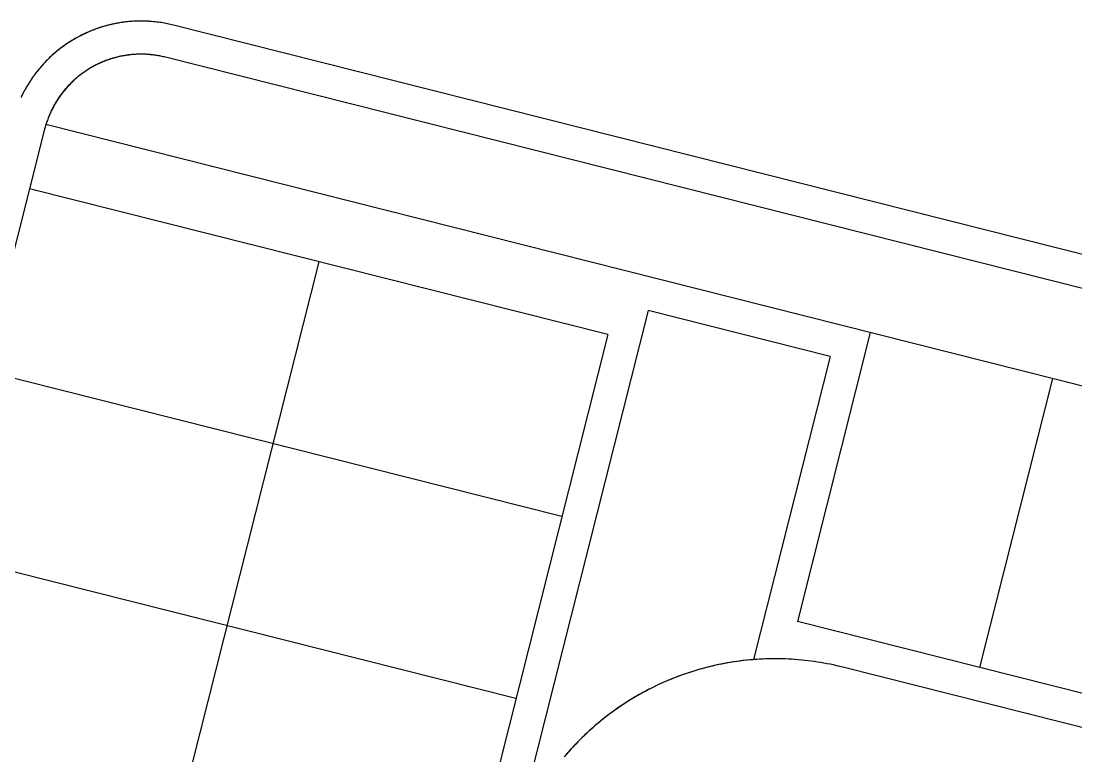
# Model space of a CAD drawing. Header units: metres. Extents: x 680594 to 684853, y 828874 to 830078.
# Drawn here: x 683026.6 to 683122.2, y 829579 to 829645.5 of the extents above; entities that cross this region are included whole.
import ezdxf

# ---------------------------------------------------------------- set-up
doc = ezdxf.new("R2010")
doc.units = ezdxf.units.M
doc.layers.add('PLOT_LINES', color=7, linetype='Continuous')

msp = doc.modelspace()

# ---------------------------------------------------------------- linework, layer by layer
at = {"layer": 'PLOT_LINES'}
for points in [[(683040.436, 829645.175), (683040.3, 829645.208), (683040.164, 829645.24), (683040.028, 829645.27), (683039.891, 829645.299), (683039.754, 829645.326), (683039.617, 829645.352), (683039.479, 829645.375), (683039.341, 829645.398), (683039.203, 829645.418), (683039.065, 829645.437), (683038.926, 829645.455), (683038.788, 829645.47), (683038.649, 829645.485), (683038.51, 829645.497), (683038.371, 829645.508), (683038.231, 829645.517), (683038.092, 829645.525), (683037.952, 829645.531), (683037.813, 829645.536), (683037.673, 829645.539), (683037.534, 829645.54), (683037.394, 829645.539), (683037.254, 829645.537), (683037.115, 829645.534), (683036.975, 829645.528), (683036.836, 829645.521), (683036.696, 829645.513), (683036.557, 829645.503), (683036.418, 829645.491), (683036.279, 829645.478), (683036.14, 829645.463), (683036.002, 829645.446), (683035.863, 829645.428), (683035.725, 829645.408), (683035.587, 829645.386), (683035.449, 829645.363), (683035.312, 829645.339), (683035.175, 829645.312), (683035.038, 829645.285), (683034.901, 829645.255), (683034.765, 829645.224), (683034.629, 829645.192), (683034.494, 829645.157), (683034.359, 829645.122), (683034.225, 829645.084), (683034.09, 829645.045), (683033.957, 829645.005), (683033.824, 829644.963), (683033.691, 829644.919), (683033.559, 829644.874), (683033.427, 829644.828), (683033.296, 829644.78), (683033.166, 829644.73), (683033.036, 829644.679), (683032.906, 829644.626), (683032.778, 829644.572), (683032.65, 829644.516), (683032.522, 829644.459), (683032.396, 829644.4), (683032.27, 829644.34), (683032.144, 829644.279), (683032.02, 829644.216), (683031.896, 829644.151), (683031.773, 829644.085), (683031.651, 829644.018), (683031.529, 829643.949), (683031.408, 829643.879), (683031.288, 829643.807), (683031.169, 829643.734), (683031.051, 829643.66), (683030.934, 829643.584), (683030.817, 829643.507), (683030.702, 829643.429), (683030.587, 829643.349), (683030.474, 829643.268), (683030.361, 829643.186), (683030.249, 829643.102), (683030.138, 829643.017), (683030.029, 829642.93), (683029.92, 829642.843), (683029.812, 829642.754), (683029.705, 829642.664), (683029.6, 829642.573), (683029.495, 829642.48), (683029.392, 829642.386), (683029.289, 829642.292), (683029.188, 829642.195), (683029.088, 829642.098), (683028.989, 829642), (683028.891, 829641.9), (683028.794, 829641.799), (683028.699, 829641.698), (683028.605, 829641.595), (683028.511, 829641.491), (683028.42, 829641.385), (683028.329, 829641.279), (683028.239, 829641.172), (683028.151, 829641.064), (683028.064, 829640.954), (683027.979, 829640.844), (683027.894, 829640.733), (683027.811, 829640.621), (683027.73, 829640.507), (683027.649, 829640.393), (683027.57, 829640.278), (683027.492, 829640.162), (683027.416, 829640.045), (683027.341, 829639.928), (683027.267, 829639.809), (683027.195, 829639.689), (683027.124, 829639.569), (683027.055, 829639.448), (683026.987, 829639.326), (683026.92, 829639.203), (683026.855, 829639.08), (683026.791, 829638.956), (683026.729, 829638.831), (683026.668, 829638.705), (683026.609, 829638.579)], [(683040.436, 829645.175), (683040.299, 829645.209), (683040.162, 829645.241), (683040.025, 829645.271), (683039.887, 829645.3), (683039.749, 829645.327), (683039.611, 829645.353), (683039.472, 829645.377), (683039.333, 829645.399), (683039.194, 829645.42), (683039.055, 829645.439), (683038.915, 829645.456), (683038.775, 829645.472), (683038.635, 829645.486), (683038.495, 829645.498), (683038.355, 829645.509), (683038.215, 829645.518), (683038.074, 829645.526), (683037.934, 829645.532), (683037.793, 829645.536), (683037.652, 829645.539), (683037.512, 829645.54), (683037.371, 829645.539), (683037.23, 829645.537), (683037.09, 829645.533), (683036.949, 829645.527), (683036.809, 829645.52), (683036.668, 829645.511), (683036.528, 829645.5), (683036.388, 829645.488), (683036.248, 829645.474), (683036.108, 829645.459), (683035.968, 829645.442), (683035.829, 829645.423), (683035.69, 829645.403), (683035.551, 829645.381), (683035.412, 829645.357), (683035.274, 829645.332), (683035.136, 829645.305), (683034.998, 829645.276), (683034.861, 829645.246), (683034.724, 829645.214), (683034.587, 829645.181), (683034.451, 829645.146), (683034.315, 829645.109), (683034.179, 829645.071), (683034.045, 829645.032), (683033.91, 829644.99), (683033.776, 829644.947), (683033.643, 829644.903), (683033.51, 829644.857), (683033.377, 829644.81), (683033.245, 829644.76), (683033.114, 829644.71), (683032.984, 829644.658), (683032.854, 829644.604), (683032.724, 829644.549), (683032.596, 829644.492), (683032.467, 829644.434), (683032.34, 829644.374), (683032.213, 829644.313), (683032.088, 829644.25), (683031.962, 829644.186), (683031.838, 829644.12), (683031.714, 829644.053), (683031.591, 829643.985), (683031.469, 829643.915), (683031.348, 829643.843), (683031.228, 829643.77), (683031.108, 829643.696), (683030.99, 829643.621), (683030.872, 829643.544), (683030.755, 829643.465), (683030.639, 829643.385), (683030.524, 829643.304), (683030.41, 829643.222), (683030.297, 829643.138), (683030.185, 829643.053), (683030.074, 829642.967), (683029.964, 829642.879), (683029.855, 829642.79), (683029.748, 829642.7), (683029.641, 829642.608), (683029.535, 829642.516), (683029.43, 829642.422), (683029.327, 829642.326), (683029.224, 829642.23), (683029.123, 829642.132), (683029.023, 829642.034), (683028.924, 829641.934), (683028.826, 829641.833), (683028.729, 829641.73), (683028.634, 829641.627), (683028.54, 829641.522), (683028.447, 829641.417), (683028.355, 829641.31), (683028.265, 829641.203), (683028.176, 829641.094), (683028.088, 829640.984), (683028.001, 829640.873), (683027.916, 829640.761), (683027.832, 829640.648), (683027.749, 829640.535), (683027.668, 829640.42), (683027.588, 829640.304), (683027.509, 829640.187), (683027.432, 829640.07), (683027.356, 829639.951), (683027.282, 829639.832), (683027.209, 829639.712), (683027.137, 829639.591), (683027.067, 829639.469), (683026.998, 829639.346), (683026.931, 829639.223), (683026.865, 829639.098), (683026.8, 829638.973), (683026.737, 829638.848), (683026.676, 829638.721), (683026.616, 829638.594)], [(683301.177, 829579.381), (683040.436, 829645.175)], [(683301.177, 829579.381), (683040.436, 829645.175)], [(683039.702, 829642.266), (683039.599, 829642.291), (683039.496, 829642.315), (683039.393, 829642.338), (683039.29, 829642.36), (683039.187, 829642.38), (683039.083, 829642.399), (683038.979, 829642.417), (683038.875, 829642.434), (683038.77, 829642.45), (683038.666, 829642.464), (683038.561, 829642.477), (683038.456, 829642.489), (683038.351, 829642.499), (683038.246, 829642.509), (683038.141, 829642.517), (683038.036, 829642.524), (683037.93, 829642.529), (683037.825, 829642.534), (683037.72, 829642.537), (683037.614, 829642.539), (683037.509, 829642.54), (683037.403, 829642.539), (683037.298, 829642.538), (683037.192, 829642.535), (683037.087, 829642.53), (683036.981, 829642.525), (683036.876, 829642.518), (683036.771, 829642.51), (683036.666, 829642.501), (683036.561, 829642.491), (683036.456, 829642.479), (683036.351, 829642.466), (683036.247, 829642.452), (683036.142, 829642.437), (683036.038, 829642.42), (683035.934, 829642.403), (683035.83, 829642.384), (683035.727, 829642.363), (683035.623, 829642.342), (683035.52, 829642.319), (683035.418, 829642.296), (683035.315, 829642.271), (683035.213, 829642.244), (683035.111, 829642.217), (683035.01, 829642.188), (683034.908, 829642.159), (683034.807, 829642.128), (683034.707, 829642.096), (683034.607, 829642.062), (683034.507, 829642.028), (683034.408, 829641.992), (683034.309, 829641.955), (683034.211, 829641.917), (683034.113, 829641.878), (683034.015, 829641.838), (683033.918, 829641.796), (683033.822, 829641.754), (683033.725, 829641.71), (683033.63, 829641.665), (683033.535, 829641.62), (683033.441, 829641.572), (683033.347, 829641.524), (683033.253, 829641.475), (683033.161, 829641.425), (683033.069, 829641.373), (683032.977, 829641.321), (683032.886, 829641.267), (683032.796, 829641.213), (683032.706, 829641.157), (683032.617, 829641.1), (683032.529, 829641.043), (683032.441, 829640.984), (683032.354, 829640.924), (683032.268, 829640.863), (683032.183, 829640.801), (683032.098, 829640.739), (683032.014, 829640.675), (683031.931, 829640.61), (683031.848, 829640.544), (683031.766, 829640.477), (683031.686, 829640.41), (683031.605, 829640.341), (683031.526, 829640.272), (683031.448, 829640.201), (683031.37, 829640.13), (683031.293, 829640.057), (683031.217, 829639.984), (683031.142, 829639.91), (683031.068, 829639.835), (683030.994, 829639.759), (683030.922, 829639.683), (683030.85, 829639.605), (683030.78, 829639.527), (683030.71, 829639.448), (683030.641, 829639.368), (683030.573, 829639.287), (683030.507, 829639.205), (683030.441, 829639.123), (683030.376, 829639.04), (683030.312, 829638.956), (683030.249, 829638.871), (683030.187, 829638.786), (683030.126, 829638.7), (683030.066, 829638.613), (683030.007, 829638.526), (683029.949, 829638.437), (683029.892, 829638.348), (683029.836, 829638.259), (683029.781, 829638.169), (683029.728, 829638.078), (683029.675, 829637.987), (683029.623, 829637.895), (683029.573, 829637.802), (683029.523, 829637.709), (683029.475, 829637.615), (683029.428, 829637.521), (683029.382, 829637.426), (683029.337, 829637.33), (683029.293, 829637.234), (683029.25, 829637.138), (683029.209, 829637.041), (683029.168, 829636.944), (683029.129, 829636.846), (683029.091, 829636.747), (683029.054, 829636.648), (683029.018, 829636.549), (683028.983, 829636.45), (683028.949, 829636.35), (683028.917, 829636.249), (683028.886, 829636.148), (683028.856, 829636.047), (683028.827, 829635.946), (683028.8, 829635.844), (683028.773, 829635.742)], [(683039.702, 829642.266), (683039.6, 829642.291), (683039.498, 829642.315), (683039.396, 829642.338), (683039.293, 829642.359), (683039.19, 829642.38), (683039.087, 829642.399), (683038.984, 829642.416), (683038.881, 829642.433), (683038.777, 829642.449), (683038.674, 829642.463), (683038.57, 829642.476), (683038.466, 829642.488), (683038.361, 829642.498), (683038.257, 829642.508), (683038.153, 829642.516), (683038.048, 829642.523), (683037.944, 829642.529), (683037.839, 829642.533), (683037.734, 829642.537), (683037.63, 829642.539), (683037.525, 829642.54), (683037.42, 829642.539), (683037.316, 829642.538), (683037.211, 829642.535), (683037.106, 829642.531), (683037.002, 829642.526), (683036.897, 829642.52), (683036.793, 829642.512), (683036.688, 829642.503), (683036.584, 829642.493), (683036.48, 829642.482), (683036.376, 829642.469), (683036.272, 829642.456), (683036.169, 829642.441), (683036.065, 829642.425), (683035.962, 829642.407), (683035.859, 829642.389), (683035.756, 829642.369), (683035.653, 829642.348), (683035.551, 829642.326), (683035.449, 829642.303), (683035.347, 829642.279), (683035.245, 829642.253), (683035.144, 829642.226), (683035.043, 829642.198), (683034.943, 829642.169), (683034.843, 829642.139), (683034.743, 829642.107), (683034.643, 829642.074), (683034.544, 829642.041), (683034.445, 829642.006), (683034.347, 829641.97), (683034.249, 829641.932), (683034.152, 829641.894), (683034.055, 829641.854), (683033.958, 829641.814), (683033.862, 829641.772), (683033.767, 829641.729), (683033.672, 829641.685), (683033.577, 829641.64), (683033.483, 829641.594), (683033.39, 829641.547), (683033.297, 829641.498), (683033.205, 829641.449), (683033.113, 829641.398), (683033.022, 829641.347), (683032.931, 829641.294), (683032.841, 829641.24), (683032.752, 829641.186), (683032.663, 829641.13), (683032.575, 829641.073), (683032.488, 829641.015), (683032.401, 829640.957), (683032.315, 829640.897), (683032.23, 829640.836), (683032.146, 829640.774), (683032.062, 829640.711), (683031.979, 829640.648), (683031.896, 829640.583), (683031.815, 829640.517), (683031.734, 829640.451), (683031.654, 829640.383), (683031.575, 829640.315), (683031.496, 829640.245), (683031.419, 829640.175), (683031.342, 829640.104), (683031.266, 829640.032), (683031.191, 829639.959), (683031.117, 829639.885), (683031.043, 829639.81), (683030.971, 829639.734), (683030.899, 829639.658), (683030.828, 829639.581), (683030.758, 829639.503), (683030.69, 829639.424), (683030.622, 829639.344), (683030.554, 829639.264), (683030.488, 829639.183), (683030.423, 829639.101), (683030.359, 829639.018), (683030.296, 829638.935), (683030.233, 829638.85), (683030.172, 829638.766), (683030.112, 829638.68), (683030.053, 829638.594), (683029.994, 829638.507), (683029.937, 829638.419), (683029.881, 829638.331), (683029.825, 829638.242), (683029.771, 829638.152), (683029.718, 829638.062), (683029.666, 829637.971), (683029.615, 829637.88), (683029.565, 829637.788), (683029.516, 829637.695), (683029.468, 829637.602), (683029.422, 829637.508), (683029.376, 829637.414), (683029.331, 829637.319), (683029.288, 829637.224), (683029.246, 829637.128), (683029.205, 829637.032), (683029.164, 829636.935), (683029.126, 829636.838), (683029.088, 829636.74), (683029.051, 829636.642), (683029.016, 829636.543), (683028.981, 829636.444), (683028.948, 829636.345), (683028.916, 829636.245), (683028.885, 829636.145), (683028.855, 829636.045), (683028.827, 829635.944), (683028.799, 829635.843), (683028.773, 829635.742)], [(683300.443, 829576.472), (683039.702, 829642.266)], [(683300.443, 829576.472), (683039.702, 829642.266)], [(683028.773, 829635.742), (683027.413, 829630.351)], [(683028.773, 829635.742), (683027.413, 829630.351)], [(683081.24, 829622.957), (683028.881, 829636.169)], [(683081.24, 829622.957), (683028.881, 829636.169)], [(683027.413, 829630.351), (683009.529, 829559.478)], [(683027.413, 829630.351), (683009.529, 829559.478)], [(683079.772, 829617.139), (683027.413, 829630.351)], [(683079.772, 829617.139), (683027.413, 829630.351)], [(683053.592, 829623.745), (683033.506, 829544.145)], [(683053.592, 829623.745), (683033.506, 829544.145)], [(683254.716, 829579.182), (683081.24, 829622.957)], [(683254.716, 829579.182), (683081.24, 829622.957)], [(683083.414, 829619.314), (683064.797, 829545.532)], [(683083.414, 829619.314), (683064.797, 829545.532)], [(683099.898, 829615.154), (683083.414, 829619.314)], [(683099.898, 829615.154), (683083.414, 829619.314)], [(683103.541, 829617.329), (683096.935, 829591.15)], [(683103.541, 829617.329), (683096.935, 829591.15)], [(683079.772, 829617.139), (683061.888, 829546.266)], [(683079.772, 829617.139), (683061.888, 829546.266)], [(683099.898, 829615.154), (683092.97, 829587.7)], [(683099.898, 829615.154), (683092.97, 829587.7)], [(683075.612, 829600.656), (683023.253, 829613.868)], [(683075.612, 829600.656), (683023.253, 829613.868)], [(683120.024, 829613.17), (683113.418, 829586.991)], [(683120.024, 829613.17), (683113.418, 829586.991)], [(683071.453, 829584.172), (683019.094, 829597.384)], [(683071.453, 829584.172), (683019.094, 829597.384)], [(683228.801, 829557.875), (683096.935, 829591.15)], [(683228.801, 829557.875), (683096.935, 829591.15)], [(683101.049, 829587.018), (683100.766, 829587.087), (683100.483, 829587.153), (683100.199, 829587.216), (683099.914, 829587.276), (683099.629, 829587.332), (683099.343, 829587.385), (683099.056, 829587.435), (683098.769, 829587.481), (683098.481, 829587.524), (683098.193, 829587.564), (683097.904, 829587.6), (683097.615, 829587.633), (683097.326, 829587.663), (683097.036, 829587.689), (683096.746, 829587.712), (683096.456, 829587.731), (683096.166, 829587.747), (683095.875, 829587.76), (683095.584, 829587.769), (683095.294, 829587.775), (683095.003, 829587.777), (683094.712, 829587.777), (683094.421, 829587.772), (683094.13, 829587.765), (683093.839, 829587.754), (683093.549, 829587.739), (683093.259, 829587.721), (683092.968, 829587.7), (683092.679, 829587.676), (683092.389, 829587.648), (683092.1, 829587.617), (683091.811, 829587.582), (683091.523, 829587.544), (683091.235, 829587.503), (683090.947, 829587.458), (683090.66, 829587.41), (683090.374, 829587.359), (683090.088, 829587.304), (683089.803, 829587.246), (683089.519, 829587.185), (683089.235, 829587.12), (683088.953, 829587.052), (683088.67, 829586.981), (683088.389, 829586.906), (683088.109, 829586.828), (683087.83, 829586.747), (683087.551, 829586.663), (683087.274, 829586.576), (683086.997, 829586.485), (683086.722, 829586.391), (683086.448, 829586.294), (683086.175, 829586.194), (683085.903, 829586.09), (683085.632, 829585.984), (683085.363, 829585.874), (683085.095, 829585.761), (683084.828, 829585.645), (683084.563, 829585.526), (683084.299, 829585.404), (683084.036, 829585.278), (683083.775, 829585.15), (683083.516, 829585.019), (683083.258, 829584.884), (683083.001, 829584.747), (683082.746, 829584.607), (683082.493, 829584.463), (683082.242, 829584.317), (683081.992, 829584.168), (683081.744, 829584.016), (683081.498, 829583.861), (683081.253, 829583.704), (683081.011, 829583.543), (683080.77, 829583.38), (683080.531, 829583.213), (683080.295, 829583.044), (683080.06, 829582.873), (683079.827, 829582.698), (683079.596, 829582.521), (683079.367, 829582.342), (683079.141, 829582.159), (683078.916, 829581.974), (683078.694, 829581.786), (683078.474, 829581.596), (683078.256, 829581.403), (683078.041, 829581.208), (683077.827, 829581.01), (683077.616, 829580.81), (683077.408, 829580.607), (683077.201, 829580.402), (683076.998, 829580.195), (683076.796, 829579.985), (683076.597, 829579.773), (683076.401, 829579.558), (683076.207, 829579.342), (683076.015, 829579.123), (683075.826, 829578.901)], [(683101.049, 829587.018), (683100.764, 829587.088), (683100.479, 829587.154), (683100.193, 829587.218), (683099.906, 829587.278), (683099.618, 829587.334), (683099.33, 829587.388), (683099.041, 829587.437), (683098.752, 829587.484), (683098.462, 829587.527), (683098.172, 829587.567), (683097.881, 829587.603), (683097.59, 829587.636), (683097.298, 829587.665), (683097.006, 829587.691), (683096.714, 829587.714), (683096.421, 829587.733), (683096.129, 829587.749), (683095.836, 829587.761), (683095.543, 829587.77), (683095.25, 829587.776), (683094.957, 829587.778), (683094.664, 829587.776), (683094.371, 829587.771), (683094.078, 829587.763), (683093.785, 829587.751), (683093.493, 829587.736), (683093.2, 829587.717), (683092.908, 829587.695), (683092.616, 829587.67), (683092.324, 829587.641), (683092.033, 829587.609), (683091.742, 829587.573), (683091.452, 829587.534), (683091.162, 829587.492), (683090.872, 829587.446), (683090.583, 829587.396), (683090.295, 829587.344), (683090.007, 829587.288), (683089.721, 829587.228), (683089.434, 829587.166), (683089.149, 829587.099), (683088.864, 829587.03), (683088.58, 829586.957), (683088.297, 829586.881), (683088.015, 829586.802), (683087.734, 829586.719), (683087.454, 829586.633), (683087.175, 829586.544), (683086.897, 829586.451), (683086.62, 829586.355), (683086.344, 829586.256), (683086.069, 829586.154), (683085.796, 829586.048), (683085.524, 829585.94), (683085.253, 829585.828), (683084.983, 829585.713), (683084.715, 829585.595), (683084.448, 829585.473), (683084.183, 829585.349), (683083.919, 829585.221), (683083.657, 829585.091), (683083.396, 829584.957), (683083.137, 829584.82), (683082.879, 829584.68), (683082.623, 829584.538), (683082.369, 829584.392), (683082.117, 829584.243), (683081.866, 829584.091), (683081.617, 829583.937), (683081.37, 829583.779), (683081.125, 829583.619), (683080.881, 829583.456), (683080.64, 829583.289), (683080.4, 829583.12), (683080.163, 829582.949), (683079.927, 829582.774), (683079.694, 829582.597), (683079.463, 829582.417), (683079.234, 829582.234), (683079.007, 829582.049), (683078.782, 829581.861), (683078.559, 829581.67), (683078.339, 829581.477), (683078.121, 829581.281), (683077.905, 829581.083), (683077.692, 829580.882), (683077.481, 829580.679), (683077.272, 829580.473), (683077.066, 829580.265), (683076.862, 829580.054), (683076.661, 829579.841), (683076.462, 829579.626), (683076.266, 829579.408), (683076.072, 829579.188), (683075.881, 829578.966)], [(683220.227, 829556.945), (683101.049, 829587.018)], [(683220.227, 829556.945), (683101.049, 829587.018)]]:
    msp.add_lwpolyline(points, dxfattribs=at)

doc.saveas('drawing.dxf')
